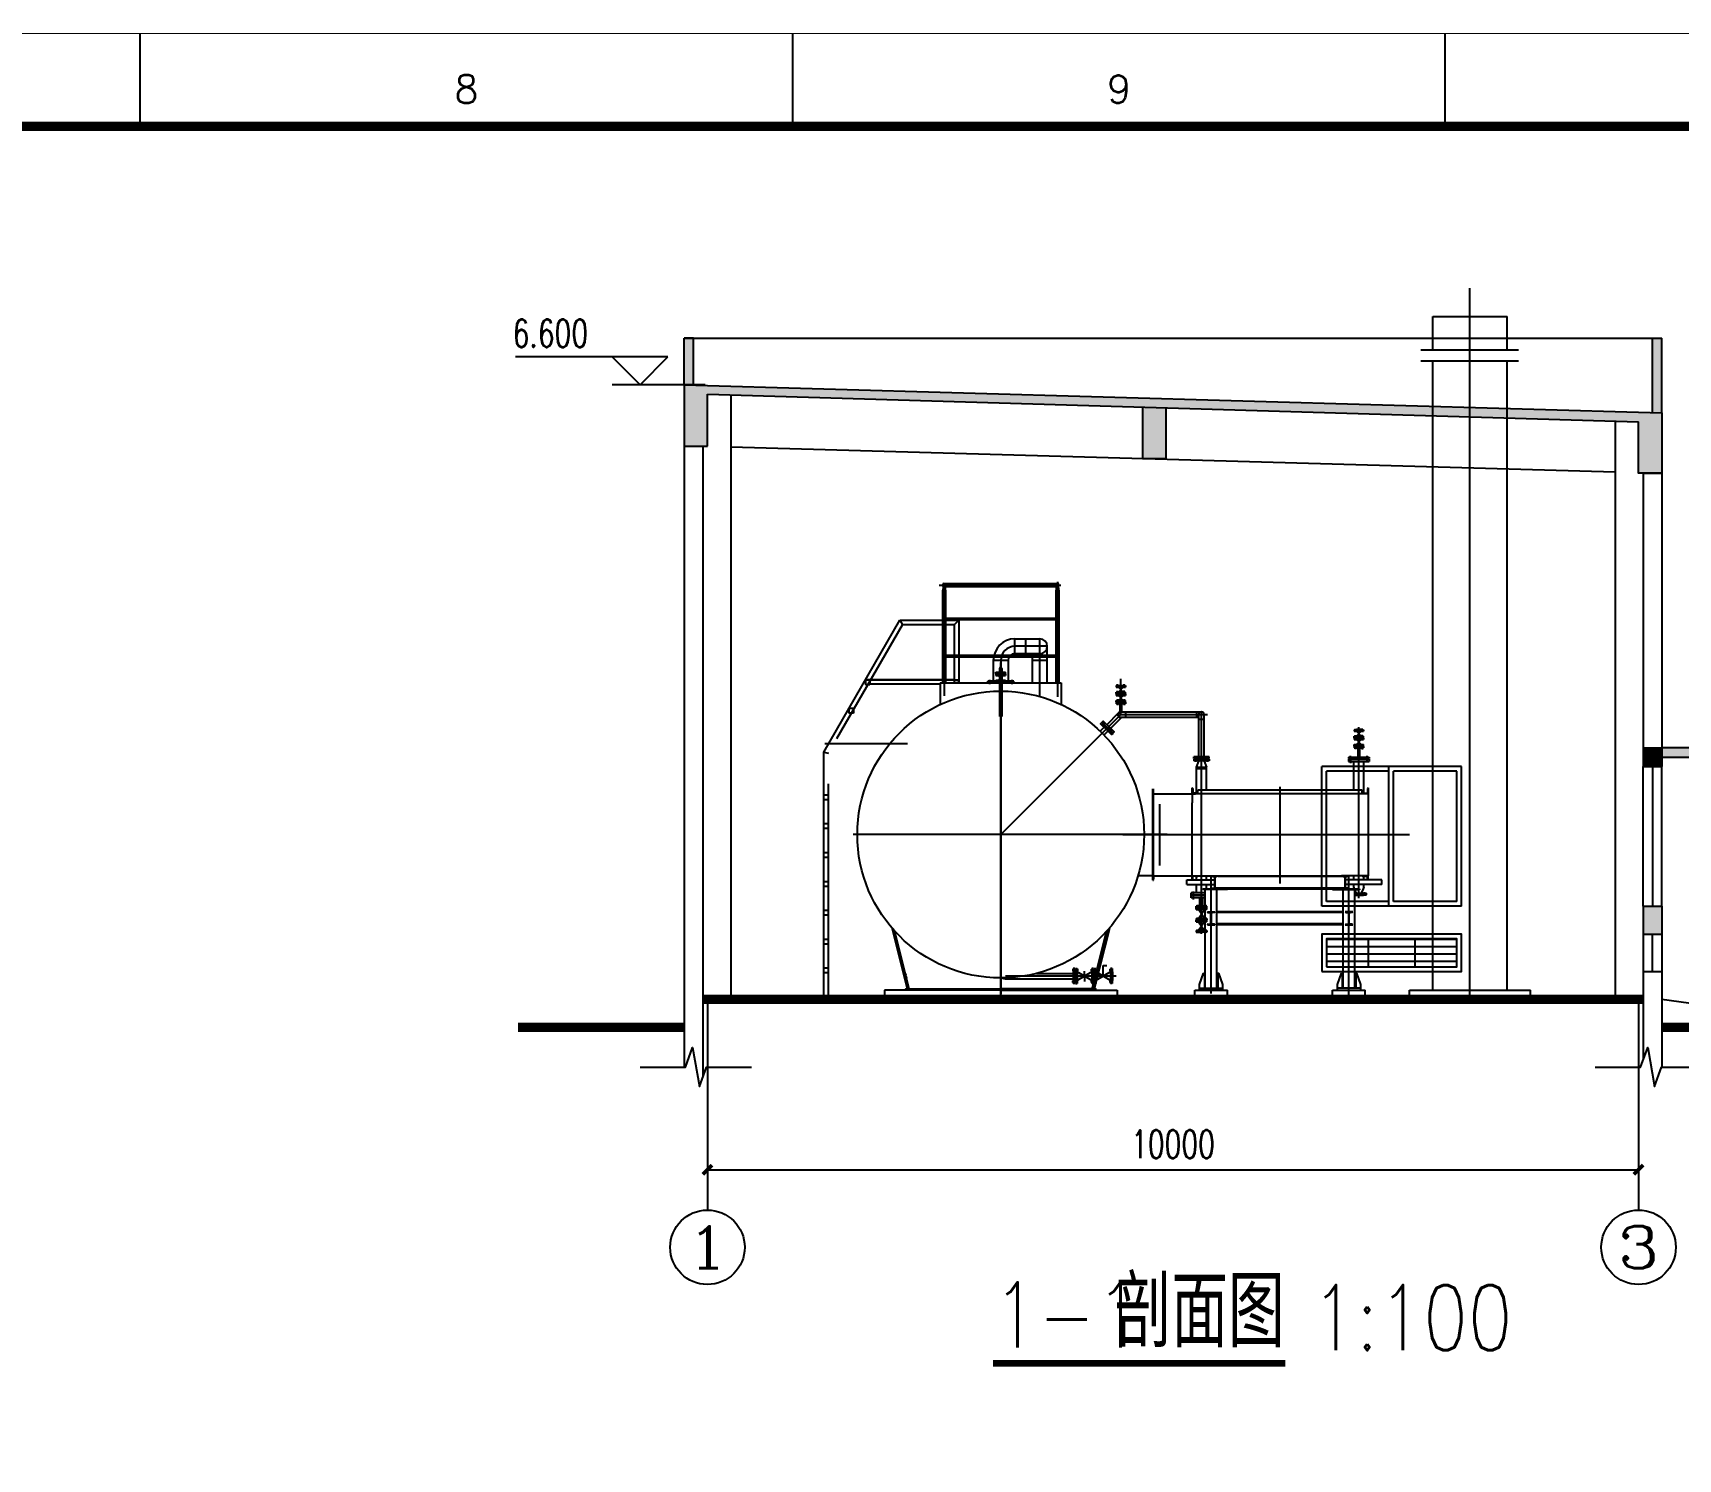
# Model space of a CAD drawing. Header units: millimetres. Extents: x 198973 to 319987, y 50799 to 202761.
# Drawn here: x 246903 to 264573, y 94912 to 110229 of the extents above; entities that cross this region are included whole.
import ezdxf
from ezdxf.enums import TextEntityAlignment as Align

# ---------------------------------------------------------------- set-up
doc = ezdxf.new("R2010")
doc.units = ezdxf.units.MM
doc.header["$LTSCALE"] = 1000
doc.layers.get('0').update_dxf_attribs({"color": 8})
doc.layers.get('DEFPOINTS').update_dxf_attribs({"color": 8})
for name, color, linetype in [('3T_WOOD', 8, 'Continuous'), ('AXIS', 8, 'Continuous'), ('AXIS_TEXT', 8, 'Continuous'), ('DIM_ELEV', 8, 'Continuous'), ('DIM_SYMB', 8, 'Continuous'), ('HQ1', 8, 'Continuous'), ('PUB_HATCH', 8, 'Continuous'), ('PUB_TEXT', 8, 'Continuous'), ('STAIR', 8, 'Continuous'), ('WALL', 8, 'Continuous'), ('WINDOW', 8, 'Continuous')]:
    doc.layers.add(name, color=color, linetype=linetype)
doc.styles.add('_HZTXT', font='txt.shx', dxfattribs={"width": 0.8, "bigfont": 'HZTXT.shx'})
doc.styles.add('_TCH_AXIS', font='COMPLEX', dxfattribs={"bigfont": 'GBCBIG'})
doc.styles.add('_TCH_DIM', font='SIMPLEX', dxfattribs={"bigfont": 'GBCBIG'})
doc.styles.add('_TCH_DIM_T3', font='SIMPLEX', dxfattribs={"width": 0.705882, "bigfont": 'GBCBIG'})
doc.styles.add('gedi', font='geditxt.shx', dxfattribs={"width": 0.8, "bigfont": 'hz.shx'})
doc.styles.add('PC_TEXTSTYLE', font='isocp.shx', dxfattribs={"width": 0.8, "bigfont": 'hzfs.shx'})
doc.styles.get("Standard").update_dxf_attribs({"font": 'txt', "bigfont": 'gbcbig.shx'})
doc.dimstyles.new('_TCH_ARCH&&100', dxfattribs={"dimtxt": 297.5, "dimasz": 100, "dimexe": 250, "dimexo": 300, "dimgap": 126.25, "dimtad": 1, "dimdec": 0, "dimzin": 0, "dimdsep": 46, "dimtxsty": '_TCH_DIM_T3', "dimblk": 'ARCHTICK', "dimcen": 0.09, "dimclrt": 7, "dimazin": 2, "dimtfac": 1, "dimtdec": 0, "dimtix": 1, "dimtmove": 2, "dimatfit": 3, "dimfxl": 0, "dimtolj": 1, "dimtzin": 0, "dimarcsym": 0})

# ---------------------------------------------------------------- blocks, each defined once
blk = doc.blocks.new('GEDI_WK_A1')
at = {"color": 3}
for p, q in [((490.58, 584), (490.58, 594)), ((560.67, 584), (560.67, 594)), ((630.75, 584), (630.75, 594))]:
    blk.add_line(p, q, dxfattribs=at)
for points, const_width in [([(0, 0), (841, 0), (841, 594), (0, 594)], 0.1), ([(25, 10), (831, 10), (831, 584), (25, 584)], 1)]:
    blk.add_lwpolyline(points, close=True, dxfattribs=dict(at, const_width=const_width))
for s, p in [('8', (525.62, 588)), ('9', (595.71, 588))]:
    blk.add_text(s, height=3, dxfattribs=at).set_placement(p, align=Align.MIDDLE)
blk = doc.blocks.new('_ArchTick')
at = {"color": 0, "linetype": 'ByBlock', "const_width": 0.4}
blk.add_lwpolyline([(-0.5, -0.5), (0.5, 0.5)], dxfattribs=at)
blk = doc.blocks.new('*D95')
at = {"layer": 'AXIS', "color": 0, "lineweight": -2, "transparency": 16777216}
for p, q in [((254148, 99549), (254148, 97769)), ((264148, 99549), (264148, 97769)), ((254148, 98019), (264148, 98019))]:
    blk.add_line(p, q, dxfattribs=at)
at = {"layer": 'DEFPOINTS', "color": 0, "transparency": 16777216}
for p in [(254148, 99849), (264148, 99849), (264148, 98019)]:
    blk.add_point(p, dxfattribs=at)
at = {"layer": 'AXIS', "color": 0, "lineweight": -2, "transparency": 16777216, "xscale": 100, "yscale": 100, "zscale": 100, "rotation": 180}
blk.add_blockref('_ArchTick', (254148, 98019), dxfattribs=at)
at = {"layer": 'AXIS', "color": 0, "lineweight": -2, "transparency": 16777216, "xscale": 100, "yscale": 100, "zscale": 100}
blk.add_blockref('_ArchTick', (264148, 98019), dxfattribs=at)
at = {"layer": 'AXIS', "color": 7, "transparency": 16777216, "insert": (259148, 98294), "char_height": 297.5, "attachment_point": 5, "style": '_TCH_DIM_T3'}
blk.add_mtext('\\A1;10000', dxfattribs=at)

msp = doc.modelspace()

# ---------------------------------------------------------------- hatches: boundary and pattern name
for points in [[(253998, 106949.3), (253898, 106949.3), (253898, 106449.3), (253998, 106449.3)], [(264398, 106949.3), (264298, 106949.3), (264298, 106149.3), (264398, 106149.3)]]:
    msp.add_hatch(color=256).paths.add_polyline_path(points)
at = {"layer": '3T_WOOD'}
msp.add_hatch(color=256, dxfattribs=at).paths.add_polyline_path([(264398, 102549.3), (264398, 102449.3), (265398, 102449.3), (265398, 102549.3)])
at = {"layer": 'HQ1'}
for points in [[(253898, 106449.3), (253898, 105791.3), (254148, 105791.3), (254148, 106349.3), (264148, 106050.8), (264148, 105499.3), (264398, 105499.3), (264398, 106149.3)], [(258823, 105658.3), (258948, 105654.8), (259073, 105654.8), (259073, 106202.3), (258823, 106209.8)], [(264398, 102549.3), (264198, 102549.3), (264198, 102349.3), (264398, 102349.3)]]:
    msp.add_hatch(color=256, dxfattribs=at).paths.add_polyline_path(points)
at = {"layer": 'PUB_HATCH'}
h = msp.add_hatch(dxfattribs=at)
h.set_pattern_fill('ANSI31', color=256, scale=50, angle=135, style=0)
h.set_pattern_definition([(180, (-663658.12, 226464.79), (-1e-14, -79.375), [])])
h.paths.add_polyline_path([(262198.2, 100499.3), (260798.2, 100499.3), (260798.2, 100199.3), (262198.2, 100199.3)])
at = {"layer": 'STAIR'}
msp.add_hatch(color=256, dxfattribs=at).paths.add_polyline_path([(264398, 100849.3), (264198, 100849.3), (264198, 100549.3), (264398, 100549.3)])

# ---------------------------------------------------------------- linework, layer by layer
for p, q in [((253898, 106949.3), (264298, 106949.3)), ((254398, 106341.8), (254398, 99849.3)), ((263898, 106049.3), (263898, 99849.3)), ((254398, 105784.8), (263898, 105513.3)), ((255287.7, 99849.3), (263324, 99849.3))]:
    msp.add_line(p, q)
at = {"const_width": 100}
for points in [[(254098, 99849.3), (264198, 99849.3)], [(253898, 99549.3), (252113, 99549.3)], [(264398, 99549.3), (266504.9, 99549.3)]]:
    msp.add_lwpolyline(points, dxfattribs=at)
at = {"layer": '3T_WOOD'}
for p, q in [((265398, 102549.3), (264398, 102549.3)), ((264198, 102449.3), (264398, 102449.3)), ((264398, 102449.3), (265398, 102449.3)), ((266498, 99549.3), (264398, 99849.3)), ((264398, 99549.3), (266498, 99549.3))]:
    msp.add_line(p, q, dxfattribs=at)
at = {"layer": 'AXIS'}
for p, q in [((254148, 99849.3), (254148, 97586.6)), ((264148, 99849.3), (264148, 97586.6))]:
    msp.add_line(p, q, dxfattribs=at)
for centre in [(254148, 97186.6), (264148, 97186.6)]:
    msp.add_circle(centre, 400, dxfattribs=at)
at = {"layer": 'DIM_ELEV'}
for p, q in [((253724.3, 106749.3), (252086.3, 106749.3)), ((253424.3, 106449.3), (253124.3, 106749.3)), ((253424.3, 106449.3), (253724.3, 106749.3)), ((254124.3, 106449.3), (253124.3, 106449.3)), ((264198, 102449.3), (265198, 102449.3))]:
    msp.add_line(p, q, dxfattribs=at)
at = {"layer": 'DIM_SYMB'}
for points in [[(253425.1, 99121.5), (253911.5, 99121.5), (253987.9, 99331.5), (254062, 98911.5), (254136.5, 99121.5), (254622.9, 99121.5)], [(263683.7, 99121.5), (264170.1, 99121.5), (264246.5, 99331.5), (264320.6, 98911.5), (264395.1, 99121.5), (264881.5, 99121.5)]]:
    msp.add_lwpolyline(points, dxfattribs=at)
at = {"layer": 'DIM_SYMB', "const_width": 70}
msp.add_lwpolyline([(257215.5, 95940.5), (260354.3, 95940.5)], dxfattribs=at)
at = {"layer": 'PUB_HATCH'}
for p, q in [((262338, 99900.2), (262338, 107486.4)), ((261938, 106823.5), (261938, 107181.4)), ((261938, 107181.4), (262738, 107181.4)), ((262738, 106823.5), (262738, 107181.4)), ((261811.2, 106823.5), (262860, 106823.5)), ((261811.2, 106705.4), (262860, 106705.4)), ((261938, 99949.3), (261938, 106705.4)), ((262738, 99949.3), (262738, 106705.4)), ((256638.4, 104299.1), (257944, 104299.1)), ((256667.8, 104299.1), (257886.4, 104299.1)), ((256682, 104282.4), (256673.8, 104232.4)), ((256682, 104282.4), (257914.1, 104282.4)), ((256690, 104321.9), (256690, 103107.2)), ((256690, 104315.9), (257906, 104315.9)), ((256698, 104282.4), (256706.4, 104232.4)), ((257898, 104282.4), (257889.7, 104232.9)), ((257906, 104332.2), (257906, 103098.7)), ((257914.1, 104282.4), (257922.3, 104232.9)), ((256673.8, 104232.4), (256673.8, 103249.3)), ((256706.4, 104232.4), (256706.4, 103249.3)), ((257889.8, 104232.4), (257889.8, 103249.3)), ((257922.4, 104232.4), (257922.4, 103249.3)), ((255398, 102505), (256215.1, 103922.2)), ((256215.1, 103922.2), (256243.7, 103872.2)), ((256215.1, 103922.2), (256673.8, 103922.2)), ((256677.3, 103932.4), (257916.8, 103932.4)), ((257889.8, 103940.4), (256706.4, 103940.4)), ((257889.8, 103924.4), (256706.4, 103924.4)), ((256706.4, 103922.2), (256848, 103922.2)), ((256798, 103872.2), (256848, 103922.2)), ((256848, 103922.2), (256848, 103540.4)), ((255539.1, 102651.8), (256243.7, 103872.2)), ((256673.8, 103872.2), (256243.7, 103872.2)), ((256798, 103872.2), (256706.4, 103872.2)), ((256798, 103872.2), (256798, 103540.4)), ((257450, 103720.8), (257718, 103720.8)), ((257450, 103561.8), (257450, 103720.8)), ((257566, 103561.8), (257566, 103720.8)), ((257718, 103100.9), (257718, 103720.8)), ((257797.5, 103641.3), (257450, 103641.3)), ((257450, 103561.8), (257718.3, 103561.9)), ((257638.5, 103249.3), (257638.5, 103561.8)), ((257797.5, 103249.3), (257797.5, 103641.3)), ((256677.3, 103532.4), (257916.8, 103532.4)), ((257889.8, 103540.4), (256706.4, 103540.4)), ((257889.8, 103524.4), (256706.4, 103524.4)), ((256798, 103524.4), (256798, 103249.3)), ((256848, 103524.4), (256848, 103249.3)), ((257218.5, 103489.3), (257218.5, 103267.3)), ((257377.5, 103489.3), (257218.5, 103489.3)), ((257260.5, 103370.1), (257260.5, 103320.2)), ((257285.5, 103402.3), (257310.5, 103402.3)), ((257285.5, 103402.3), (257285.5, 102886.3)), ((257298, 103489.3), (257298, 99903.4)), ((257298, 99873.7), (257298, 103465.4)), ((257298, 103419.3), (257298, 103001.9)), ((257310.5, 103402.3), (257310.5, 102886.3)), ((257335.5, 103368.8), (257335.5, 103320.2)), ((257377.5, 103489.3), (257377.5, 103267.3)), ((257797.5, 103489.3), (257638.5, 103489.3)), ((255843.9, 103278.4), (255843.9, 103228.4)), ((255901.1, 103278.4), (255843.9, 103278.4)), ((255872.2, 103228.4), (255843.9, 103228.4)), ((255900.8, 103282.4), (255846.3, 103282.4)), ((255893.9, 103228.4), (255872.2, 103228.4)), ((255893.9, 103278.4), (255893.9, 103266)), ((255893.9, 103266), (255893.9, 103228.4)), ((255893.9, 103238.4), (256648, 103238.4)), ((256648, 103278.4), (255898.5, 103278.4)), ((256648, 103282.4), (255900.8, 103282.4)), ((256673.8, 103282.4), (256648, 103282.4)), ((256673.8, 103278.4), (256648, 103278.4)), ((256648, 103249.3), (257948, 103249.3)), ((256648, 103249.3), (256648, 103015.4)), ((256798, 103282.4), (256706.4, 103282.4)), ((256798, 103278.4), (256706.4, 103278.4)), ((256798, 103282.4), (256848, 103282.4)), ((256798, 103278.4), (256848, 103278.4)), ((256848, 103278.4), (256818, 103278.4)), ((256840.5, 103275.4), (256821, 103275.4)), ((256845, 103270.9), (256845, 103251.4)), ((256848, 103278.4), (256848, 103248.4)), ((257158, 103249.3), (257158, 103267.3)), ((257245.5, 103267.3), (257158, 103267.3)), ((257178, 103282), (257178, 103233.2)), ((257245.5, 103364.8), (257285.5, 103364.8)), ((257245.5, 103348.8), (257245.5, 103364.8)), ((257245.5, 103348.8), (257285.5, 103348.8)), ((257245.5, 103344.8), (257245.5, 103328.8)), ((257245.5, 103344.8), (257285.5, 103344.8)), ((257245.5, 103328.8), (257285.5, 103328.8)), ((257285.5, 103272.1), (257245.5, 103272.1)), ((257245.5, 103256.1), (257245.5, 103272.1)), ((257285.5, 103256.1), (257245.5, 103256.1)), ((257245.5, 103254.1), (257285.5, 103254.1)), ((257245.5, 103249.3), (257245.5, 103254.1)), ((257260.5, 103244.9), (257260.5, 103280.8)), ((257270.5, 103346.8), (257270.5, 103348.8)), ((257270.5, 103346.8), (257270.5, 103344.8)), ((257270.5, 103346.8), (257285.5, 103346.8)), ((257270.5, 103346.8), (257285.5, 103346.8)), ((257270.5, 103328.8), (257285.5, 103313.4)), ((257285.5, 103287.6), (257270.5, 103272.1)), ((257270.5, 103254.1), (257270.5, 103256.1)), ((257285.5, 103254.1), (257270.5, 103254.1)), ((257298, 103139.4), (257298, 103259.4)), ((257310.5, 103364.8), (257350.5, 103364.8)), ((257310.5, 103348.8), (257350.5, 103348.8)), ((257310.5, 103346.8), (257325.5, 103346.8)), ((257310.5, 103346.8), (257325.5, 103346.8)), ((257310.5, 103344.8), (257350.5, 103344.8)), ((257310.5, 103328.8), (257350.5, 103328.8)), ((257325.5, 103328.8), (257310.5, 103313.4)), ((257310.5, 103287.6), (257325.5, 103272.1)), ((257350.5, 103272.1), (257310.5, 103272.1)), ((257350.5, 103256.1), (257310.5, 103256.1)), ((257310.5, 103254.1), (257350.5, 103254.1)), ((257325.5, 103254.1), (257310.5, 103254.1)), ((257325.5, 103346.8), (257325.5, 103348.8)), ((257325.5, 103346.8), (257325.5, 103344.8)), ((257325.5, 103254.1), (257325.5, 103256.1)), ((257335.5, 103244.9), (257335.5, 103280.8)), ((257350.5, 103348.8), (257350.5, 103364.8)), ((257350.5, 103344.8), (257350.5, 103328.8)), ((257350.5, 103256.1), (257350.5, 103272.1)), ((257438, 103267.3), (257350.5, 103267.3)), ((257350.5, 103249.3), (257350.5, 103254.1)), ((257418, 103282), (257418, 103235.8)), ((257438, 103249.3), (257438, 103267.3)), ((257948, 103249.3), (257948, 103015.4)), ((258537, 103219.3), (258537, 103203.3)), ((258537, 103219.3), (258638, 103219.3)), ((258537, 103203.3), (258638, 103203.3)), ((258552, 103192.4), (258552, 103232.7)), ((258562, 103221.3), (258613, 103221.3)), ((258562, 103221.3), (258562, 103219.3)), ((258564.3, 103203.3), (258611.4, 103149.2)), ((258611.4, 103203.3), (258564.3, 103149.2)), ((258587.5, 102908.8), (258587.5, 103290.3)), ((258613, 103221.3), (258613, 103219.3)), ((258623, 103194.4), (258623, 103235.8)), ((258638, 103219.3), (258638, 103203.3)), ((258537, 103133.2), (258537, 103149.2)), ((258537, 103149.2), (258638, 103149.2)), ((258537, 103133.2), (258638, 103133.2)), ((258537, 103129.2), (258537, 103113.2)), ((258537, 103129.2), (258638, 103129.2)), ((258537, 103113.2), (258638, 103113.2)), ((258537, 103043.1), (258537, 103059.1)), ((258537, 103059.1), (258638, 103059.1)), ((258537, 103043.1), (258638, 103043.1)), ((258638, 103039.1), (258537, 103039.1)), ((258537, 103039.1), (258537, 103023.1)), ((258638, 103023.1), (258537, 103023.1)), ((258552, 103102.3), (258552, 103162.4)), ((258552, 103072.8), (258552, 103007)), ((258562, 103131.2), (258562, 103133.2)), ((258562, 103131.2), (258613, 103131.2)), ((258562, 103131.2), (258562, 103129.2)), ((258562, 103131.2), (258613, 103131.2)), ((258562, 103041.1), (258562, 103043.1)), ((258562, 103041.1), (258562, 103039.1)), ((258613, 103041.1), (258562, 103041.1)), ((258562, 103041.1), (258613, 103041.1)), ((258562, 103041.1), (258613, 103041.1)), ((258564.3, 103113.2), (258611.4, 103059.1)), ((258611.4, 103113.2), (258564.3, 103059.1)), ((258578.5, 103023.1), (258578.5, 102935.8)), ((258596.5, 103023.1), (258596.5, 102937.3)), ((258613, 103131.2), (258613, 103133.2)), ((258613, 103131.2), (258613, 103129.2)), ((258613, 103041.1), (258613, 103043.1)), ((258613, 103041.1), (258613, 103039.1)), ((258623, 103104.3), (258623, 103165.4)), ((258623, 103071.8), (258623, 103010)), ((258638, 103133.2), (258638, 103149.2)), ((258638, 103129.2), (258638, 103113.2)), ((258638, 103043.1), (258638, 103059.1)), ((258638, 103039.1), (258638, 103023.1)), ((255717.5, 102972.4), (255667.5, 102972.4)), ((255667.5, 102972.4), (255667.5, 102922.4)), ((255695.1, 102922.4), (255667.5, 102922.4)), ((255717.5, 102922.4), (255695.1, 102922.4)), ((255717.5, 102972.4), (255717.5, 102961.3)), ((255717.5, 102961.3), (255717.5, 102922.4)), ((257298, 101619.3), (258587.5, 102908.8)), ((258437.5, 102799.1), (258567.4, 102929)), ((258477.9, 102758.8), (258599.3, 102880.3)), ((258545.1, 102906.7), (258585.4, 102866.4)), ((258587.5, 102937.3), (259453.6, 102937.3)), ((258587.5, 102908.8), (259517.4, 102908.8)), ((258587.5, 102880.3), (259425.1, 102880.3)), ((258638.5, 102937.3), (258638.5, 102880.3)), ((259402.6, 102880.3), (259402.6, 102937.3)), ((259425.1, 102453.7), (259425.1, 102908.8)), ((259425.1, 102857.8), (259482.1, 102857.8)), ((259453.6, 100551.1), (259453.6, 102937.3)), ((259482.1, 102453.7), (259482.1, 102908.8)), ((258366.7, 102728.2), (258409.3, 102770.8)), ((258407, 102687.9), (258449.6, 102730.5)), ((258407.1, 102798.4), (258477.1, 102728.4)), ((258410, 102801.2), (258480, 102731.2)), ((261093.1, 102744.9), (261194.1, 102744.9)), ((261093.1, 102744.9), (261093.1, 102728.9)), ((261093.1, 102728.9), (261194.1, 102728.9)), ((261093.1, 102674.8), (261194.1, 102674.8)), ((261093.1, 102658.8), (261093.1, 102674.8)), ((261108.1, 102717.9), (261108.1, 102756.1)), ((261108.1, 102627.8), (261108.1, 102687.9)), ((261169.1, 102746.9), (261118.1, 102746.9)), ((261118.1, 102746.9), (261118.1, 102744.9)), ((261167.5, 102728.9), (261120.3, 102674.8)), ((261120.3, 102728.9), (261167.5, 102674.8)), ((261143.6, 100937.3), (261143.6, 102771)), ((261169.1, 102746.9), (261169.1, 102744.9)), ((261179.1, 102719.9), (261179.1, 102759.1)), ((261179.1, 102629.8), (261179.1, 102690.9)), ((261194.1, 102744.9), (261194.1, 102728.9)), ((261194.1, 102658.8), (261194.1, 102674.8)), ((255398, 99859.3), (255398, 102505)), ((255398, 102505), (255448, 102494.1)), ((256297.8, 102594.3), (255407.4, 102594.3)), ((261093.1, 102658.8), (261194.1, 102658.8)), ((261093.1, 102654.8), (261194.1, 102654.8)), ((261093.1, 102654.8), (261093.1, 102638.8)), ((261093.1, 102638.8), (261194.1, 102638.8)), ((261093.1, 102584.7), (261194.1, 102584.7)), ((261093.1, 102568.7), (261093.1, 102584.7)), ((261093.1, 102568.7), (261194.1, 102568.7)), ((261093.1, 102564.7), (261194.1, 102564.7)), ((261093.1, 102564.7), (261093.1, 102548.7)), ((261093.1, 102548.7), (261194.1, 102548.7)), ((261108.1, 102576.8), (261108.1, 102535.5)), ((261118.1, 102656.8), (261118.1, 102658.8)), ((261118.1, 102656.8), (261169.1, 102656.8)), ((261118.1, 102656.8), (261118.1, 102654.8)), ((261118.1, 102656.8), (261169.1, 102656.8)), ((261118.1, 102566.7), (261118.1, 102568.7)), ((261118.1, 102566.7), (261118.1, 102564.7)), ((261118.1, 102566.7), (261169.1, 102566.7)), ((261118.1, 102566.7), (261169.1, 102566.7)), ((261118.1, 102566.7), (261169.1, 102566.7)), ((261167.5, 102638.8), (261120.3, 102584.7)), ((261120.3, 102638.8), (261167.5, 102584.7)), ((261134.6, 102548.7), (261134.6, 102450.7)), ((261152.6, 102548.7), (261152.6, 102450.7)), ((261169.1, 102656.8), (261169.1, 102658.8)), ((261169.1, 102656.8), (261169.1, 102654.8)), ((261169.1, 102566.7), (261169.1, 102568.7)), ((261169.1, 102566.7), (261169.1, 102564.7)), ((261179.1, 102577.8), (261179.1, 102532.5)), ((261194.1, 102654.8), (261194.1, 102638.8)), ((261194.1, 102568.7), (261194.1, 102584.7)), ((261194.1, 102564.7), (261194.1, 102548.7)), ((259536.1, 102453.7), (259371.1, 102453.7)), ((259371.1, 102434.7), (259371.1, 102453.7)), ((259536.1, 102434.7), (259371.1, 102434.7)), ((259371.1, 102428.7), (259371.1, 102409.7)), ((259536.1, 102428.7), (259371.1, 102428.7)), ((259536.1, 102409.7), (259371.1, 102409.7)), ((259391.1, 102425.5), (259391.1, 102462)), ((259391.1, 102437.8), (259391.1, 102401.3)), ((259399.6, 102343.7), (259425.1, 102405.7)), ((259399.6, 102063.2), (259399.6, 102343.7)), ((259507.6, 102323.7), (259399.6, 102323.7)), ((259507.6, 102323.7), (259399.6, 102323.7)), ((259403.6, 102431.7), (259403.6, 102434.7)), ((259403.6, 102431.7), (259403.6, 102428.7)), ((259503.6, 102431.7), (259403.6, 102431.7)), ((259503.6, 102431.7), (259403.6, 102431.7)), ((259409.1, 102343.7), (259497, 102343.7)), ((259425.1, 102405.7), (259425.1, 102409.7)), ((259482.1, 102405.7), (259482.1, 102409.7)), ((259482.1, 102405.7), (259507.6, 102343.7)), ((259503.6, 102431.7), (259503.6, 102434.7)), ((259503.6, 102431.7), (259503.6, 102428.7)), ((259507.6, 102097.2), (259507.6, 102343.7)), ((259516.1, 102426.1), (259516.1, 102464)), ((259516.1, 102437.2), (259516.1, 102399.3)), ((259536.1, 102434.7), (259536.1, 102453.7)), ((259536.1, 102428.7), (259536.1, 102409.7)), ((261033.6, 102450.7), (261253.6, 102450.7)), ((261033.6, 102450.7), (261033.6, 102435.7)), ((261033.6, 102435.7), (261253.6, 102435.7)), ((261033.6, 102427.7), (261253.6, 102427.7)), ((261033.6, 102427.7), (261033.6, 102404.7)), ((261033.6, 102404.7), (261253.6, 102404.7)), ((261053.6, 102404), (261053.6, 102463.3)), ((261053.6, 102453.9), (261053.6, 102385.8)), ((261066.1, 102435.7), (261066.1, 102427.7)), ((261066.1, 102431.7), (261221.1, 102431.7)), ((261089.6, 102404.7), (261197.6, 102404.7)), ((261089.6, 102404.7), (261197.6, 102404.7)), ((261089.6, 102097.2), (261089.6, 102404.7)), ((261197.6, 102062.2), (261197.6, 102404.7)), ((261221.1, 102430.7), (261221.1, 102435.7)), ((261221.1, 102430.7), (261221.1, 102427.7)), ((261233.6, 102403.8), (261233.6, 102463.5)), ((261253.6, 102450.7), (261253.6, 102435.7)), ((261253.6, 102427.7), (261253.6, 102404.7)), ((255448, 99859.3), (255448, 102165.5)), ((260298.6, 101092.9), (260298.6, 102131.9)), ((255448, 102042.4), (255398, 102042.4)), ((255448, 101992.4), (255398, 101992.4)), ((258930.7, 101179.3), (258930.7, 102109.3)), ((258938.7, 101129.3), (258938.7, 102109.3)), ((258938.7, 102057.2), (259388.9, 102057.2)), ((259353.6, 102120.2), (259353.6, 101959.3)), ((259353.6, 102057.2), (259353.6, 102120.2)), ((259399.6, 102057.2), (259353.6, 102057.2)), ((259353.6, 101131.3), (259353.6, 101959.3)), ((259359.6, 102113.2), (259359.6, 102070.2)), ((259399.6, 102063.2), (259366.6, 102063.2)), ((259409.6, 102063.2), (259399.6, 102063.2)), ((261243.6, 102057.2), (259399.6, 102057.2)), ((259416.6, 102057.2), (259416.6, 102097.2)), ((261180.7, 102097.2), (259416.6, 102097.2)), ((261180.7, 102057.2), (261180.7, 102097.2)), ((261186.6, 102062.2), (261230.6, 102062.2)), ((261237.6, 102113.2), (261237.6, 102069.2)), ((261243.6, 102120.2), (261243.6, 101177.2)), ((259008, 101288.2), (259008, 101946.1)), ((255448, 101732.4), (255398, 101732.4)), ((255448, 101682.4), (255398, 101682.4)), ((259086.3, 101619.3), (255712.5, 101619.3)), ((258608.9, 101619.3), (261688.7, 101619.3)), ((255448, 101422.4), (255398, 101422.4)), ((255448, 101372.4), (255398, 101372.4)), ((255448, 101112.4), (255398, 101112.4)), ((258930.7, 101177.2), (258773.2, 101177.2)), ((258921.4, 101154.3), (258948.3, 101154.3)), ((258930.7, 101129.3), (258930.7, 101179.3)), ((258930.7, 101129.3), (258938.7, 101129.3)), ((258938.7, 101177.2), (259388.9, 101177.2)), ((259295.8, 101131.3), (259595.8, 101131.3)), ((259295.8, 101083), (259295.8, 101131.3)), ((259295.8, 101083), (259595.8, 101083)), ((259353.6, 101177.2), (259416.6, 101177.2)), ((259353.6, 101131.3), (259353.6, 101177.2)), ((259353.6, 101177.2), (260999.6, 101177.2)), ((259359.6, 101131.3), (259359.6, 101164.2)), ((259359.6, 101131.2), (259359.6, 101131.3)), ((259409.6, 101171.2), (259366.6, 101171.2)), ((259399.6, 101131.3), (259399.6, 101171.2)), ((259399.6, 100992.2), (259399.6, 101083)), ((259507.6, 101131.3), (259507.6, 101177.2)), ((259507.6, 101037.2), (259507.6, 101083)), ((259558, 99912), (259558, 101176.8)), ((259558.6, 101177.2), (259638.6, 101177.2)), ((259564.3, 101170.4), (259589.5, 101166.2)), ((259595.8, 101055.5), (259595.8, 101158.8)), ((259595.8, 101083), (259595.8, 101131.3)), ((259597.6, 101173.2), (259598, 101173.2)), ((259601.3, 101055.5), (259601.3, 101158.8)), ((259632.9, 101170.4), (259607.6, 101166.2)), ((259635, 101171.2), (260962.2, 101171.2)), ((261180.6, 101177.2), (260958.6, 101177.2)), ((260964.3, 101170.4), (260989.5, 101166.2)), ((260995.8, 101055.5), (260995.8, 101158.8)), ((261001.3, 101055.5), (261001.3, 101158.8)), ((261391.3, 101131.3), (261001.3, 101131.3)), ((261391.3, 101083), (261001.3, 101083)), ((261032.9, 101170.4), (261007.6, 101166.2)), ((261038, 99900.2), (261038, 101176.8)), ((261089.6, 101131.3), (261089.6, 101177.2)), ((261089.6, 101056.2), (261089.6, 101083)), ((261243.6, 101177.2), (261180.6, 101177.2)), ((261187.6, 101171.2), (261230.6, 101171.2)), ((261197.6, 101131.3), (261197.6, 101171.2)), ((261197.6, 101056.2), (261197.6, 101083)), ((261237.6, 101131.3), (261237.6, 101164.2)), ((261237.6, 101131.2), (261237.6, 101131.3)), ((261243.6, 101131.3), (261243.6, 101177.2)), ((261391.3, 101083), (261391.3, 101131.3)), ((255448, 101062.4), (255398, 101062.4)), ((259495.5, 100992.2), (259343.6, 100992.2)), ((259343.6, 100969.2), (259343.6, 100992.2)), ((259495.5, 100969.2), (259343.6, 100969.2)), ((259495.5, 100963.2), (259343.6, 100963.2)), ((259343.6, 100940.2), (259343.6, 100963.2)), ((259495.5, 100940.2), (259343.6, 100940.2)), ((259363.6, 101006.1), (259363.6, 100923.3)), ((259376.1, 100966.2), (259376.1, 100969.2)), ((259495.5, 100966.2), (259376.1, 100966.2)), ((259376.1, 100966.2), (259376.1, 100963.2)), ((259437.6, 100849.2), (259437.6, 100940.2)), ((259495.5, 100992.2), (259440.6, 100992.2)), ((259495.5, 100969.2), (259440.6, 100969.2)), ((259495.5, 100966.2), (259440.6, 100966.2)), ((259495.5, 100963.2), (259440.6, 100963.2)), ((259495.5, 100940.2), (259440.6, 100940.2)), ((259468.6, 101027.2), (259468.6, 101037.2)), ((259468.6, 101037.2), (261153, 101037.2)), ((259733, 101027.2), (259468.6, 101027.2)), ((259469.6, 100849.2), (259469.6, 100940.2)), ((259495.5, 99969.3), (259495.5, 101027.2)), ((259564.3, 101043.9), (259589.5, 101048.1)), ((259597.6, 101037.2), (259773, 101037.2)), ((259597.6, 101037.2), (259773, 101037.2)), ((259632.9, 101043.9), (259607.6, 101048.1)), ((259613.2, 101047.2), (260984, 101047.2)), ((259620.5, 99969.3), (259620.5, 101026.8)), ((259623.4, 101037.2), (259673.4, 101037.2)), ((259733, 101037.2), (259733, 101027.2)), ((260863, 101037.2), (260863, 101026.8)), ((261153, 101026.8), (260863, 101026.8)), ((260964.3, 101043.9), (260989.5, 101048.1)), ((260976.6, 99969.3), (260976.6, 101026.8)), ((261032.9, 101043.9), (261007.6, 101048.1)), ((261097.5, 101037.2), (261089.6, 101056.2)), ((261101.6, 99969.3), (261101.6, 101026.8)), ((261101.6, 100991.2), (261226.1, 100991.2)), ((261101.6, 100970.2), (261226.1, 100970.2)), ((261101.6, 100967.2), (261193.6, 100967.2)), ((261115.1, 100995.2), (261101.8, 101026.8)), ((261115.1, 100995.2), (261115.1, 100991.2)), ((261153, 101037.2), (261153, 101026.8)), ((261189.6, 101037.2), (261172.1, 100995.2)), ((261172.1, 100995.2), (261172.1, 100991.2)), ((261197.6, 101056.2), (261189.6, 101037.2)), ((261193.6, 100967.2), (261193.6, 100970.2)), ((261206.1, 100961), (261206.1, 100999.5)), ((261226.1, 100970.2), (261226.1, 100991.2)), ((255448, 100802.4), (255398, 100802.4)), ((255448, 100752.4), (255398, 100752.4)), ((259495.5, 100849.2), (259396.1, 100849.2)), ((259396.1, 100833.2), (259396.1, 100849.2)), ((259495.5, 100833.2), (259396.1, 100833.2)), ((259396.1, 100813.2), (259396.1, 100829.2)), ((259396.1, 100829.2), (259453.6, 100829.2)), ((259396.1, 100813.2), (259453.6, 100813.2)), ((259396.1, 100718.6), (259453.6, 100718.6)), ((259396.1, 100718.6), (259396.1, 100702.6)), ((259411.1, 100863.3), (259411.1, 100819.3)), ((259411.1, 100727.5), (259411.1, 100676.6)), ((259421.1, 100833.2), (259421.1, 100831.2)), ((259440.6, 100831.2), (259421.1, 100831.2)), ((259421.1, 100829.2), (259421.1, 100831.2)), ((259421.1, 100831.2), (259486.1, 100831.2)), ((259421.1, 100718.6), (259486.1, 100813.2)), ((259486.1, 100718.6), (259421.1, 100813.2)), ((259452.6, 100831.2), (259439.6, 100831.2)), ((259453.6, 100831.2), (259440.6, 100831.2)), ((259461.6, 100831.2), (259453.6, 100831.2)), ((259511.1, 100829.2), (259453.6, 100829.2)), ((259511.1, 100813.2), (259453.6, 100813.2)), ((259511.1, 100718.6), (259453.6, 100718.6)), ((259486.1, 100831.2), (259461.6, 100831.2)), ((259486.1, 100833.2), (259486.1, 100831.2)), ((259486.1, 100829.2), (259486.1, 100831.2)), ((259501.6, 100849.2), (259495.5, 100849.2)), ((259501.6, 100833.2), (259495.5, 100833.2)), ((259496.1, 100863.3), (259496.1, 100819.3)), ((259496.1, 100729.6), (259496.1, 100677.7)), ((259511.1, 100849.2), (259501.6, 100849.2)), ((259511.1, 100833.2), (259501.6, 100833.2)), ((259511.1, 100833.2), (259511.1, 100849.2)), ((259511.1, 100813.2), (259511.1, 100829.2)), ((259511.1, 100718.6), (259511.1, 100702.6)), ((259518.6, 100790.3), (259598.6, 100790.3)), ((259524.3, 100783.6), (259549.5, 100779.4)), ((259555.8, 100668.6), (259555.8, 100772)), ((259561.3, 100668.6), (259561.3, 100772)), ((259592.9, 100783.6), (259567.6, 100779.4)), ((260976.6, 100790.3), (259620.5, 100790.3)), ((260976.6, 100781.5), (259620.5, 100781.5)), ((261078.6, 100790.3), (260998.6, 100790.3)), ((261004.3, 100783.6), (261029.5, 100779.4)), ((261035.8, 100668.6), (261035.8, 100772)), ((261041.3, 100668.6), (261041.3, 100772)), ((261072.9, 100783.6), (261047.6, 100779.4)), ((256316, 99961.3), (256162.3, 100579.3)), ((259396.1, 100702.6), (259453.6, 100702.6)), ((259396.1, 100698.6), (259453.6, 100698.6)), ((259396.1, 100682.6), (259396.1, 100698.6)), ((259396.1, 100682.6), (259453.6, 100682.6)), ((259396.1, 100588.1), (259396.1, 100572.1)), ((259396.1, 100588.1), (259453.6, 100588.1)), ((259396.1, 100572.1), (259453.6, 100572.1)), ((259411.1, 100559.6), (259411.1, 100597.6)), ((259421.1, 100702.6), (259421.1, 100700.6)), ((259421.1, 100700.6), (259453.6, 100700.6)), ((259421.1, 100700.6), (259453.6, 100700.6)), ((259421.1, 100700.6), (259453.6, 100700.6)), ((259421.1, 100700.6), (259453.6, 100700.6)), ((259421.1, 100698.6), (259421.1, 100700.6)), ((259486.1, 100682.6), (259421.1, 100588.1)), ((259421.1, 100682.6), (259486.1, 100588.1)), ((259421.1, 100572.1), (259421.1, 100570.1)), ((259453.6, 100570.1), (259421.1, 100570.1)), ((259453.6, 100570.1), (259421.1, 100570.1)), ((259511.1, 100702.6), (259453.6, 100702.6)), ((259486.1, 100700.6), (259453.6, 100700.6)), ((259486.1, 100700.6), (259453.6, 100700.6)), ((259486.1, 100700.6), (259453.6, 100700.6)), ((259486.1, 100700.6), (259453.6, 100700.6)), ((259511.1, 100698.6), (259453.6, 100698.6)), ((259511.1, 100682.6), (259453.6, 100682.6)), ((259511.1, 100588.1), (259453.6, 100588.1)), ((259511.1, 100572.1), (259453.6, 100572.1)), ((259461.6, 100570.1), (259453.6, 100570.1)), ((259461.6, 100570.1), (259453.6, 100570.1)), ((259486.1, 100570.1), (259461.6, 100570.1)), ((259486.1, 100570.1), (259461.6, 100570.1)), ((259486.1, 100702.6), (259486.1, 100700.6)), ((259486.1, 100698.6), (259486.1, 100700.6)), ((259486.1, 100572.1), (259486.1, 100570.1)), ((259496.1, 100559.6), (259496.1, 100597.6)), ((259511.1, 100682.6), (259511.1, 100698.6)), ((259511.1, 100588.1), (259511.1, 100572.1)), ((259518.6, 100650.3), (259598.6, 100650.3)), ((259524.3, 100657), (259549.5, 100661.2)), ((259592.9, 100657), (259567.6, 100661.2)), ((260976.6, 100659.1), (259620.5, 100659.1)), ((260976.6, 100650.3), (259620.5, 100650.3)), ((260998.6, 100650.3), (261078.6, 100650.3)), ((261004.3, 100657), (261029.5, 100661.2)), ((261072.9, 100657), (261047.6, 100661.2)), ((255448, 100492.4), (255398, 100492.4)), ((255448, 100442.4), (255398, 100442.4)), ((261248.2, 100199.3), (261248.2, 100499.3)), ((261748.2, 100199.3), (261748.2, 100499.3)), ((258398, 100212.2), (258438.3, 100212.2)), ((258398, 100099.3), (258398, 100212.2)), ((255448, 100182.4), (255398, 100182.4)), ((255448, 100132.4), (255398, 100132.4)), ((256286.2, 100114.7), (256257, 100107.6)), ((256293.3, 100085.6), (256264.2, 100078.4)), ((258539, 100099.3), (257349, 100099.3)), ((257349, 100080.2), (257349, 100070.8)), ((257349, 100070.8), (258076, 100070.8)), ((257681.5, 100127.8), (258076, 100127.8)), ((258129.9, 100036.8), (258062.7, 100036.8)), ((258131.6, 100161.8), (258063.8, 100161.8)), ((258076, 100179.3), (258076, 100019.3)), ((258095, 100179.3), (258076, 100179.3)), ((258095, 100019.3), (258076, 100019.3)), ((258095, 100179.3), (258095, 100019.3)), ((258098, 100146.3), (258095, 100146.3)), ((258098, 100052.3), (258095, 100052.3)), ((258098, 100146.3), (258098, 100052.3)), ((258098, 100146.3), (258098, 100052.3)), ((258098, 100146.3), (258101, 100146.3)), ((258098, 100052.3), (258101, 100052.3)), ((258101, 100179.3), (258120, 100179.3)), ((258101, 100179.3), (258101, 100019.3)), ((258101, 100019.3), (258120, 100019.3)), ((258120, 100179.3), (258120, 100019.3)), ((258276, 100146.3), (258120, 100052.3)), ((258276, 100052.3), (258120, 100146.3)), ((258198, 100099.3), (258198, 100153)), ((258198, 100099.3), (258198, 100041.4)), ((258329.9, 100036.8), (258262.7, 100036.8)), ((258331.6, 100161.8), (258263.8, 100161.8)), ((258295, 100179.3), (258276, 100179.3)), ((258276, 100179.3), (258276, 100019.3)), ((258295, 100019.3), (258276, 100019.3)), ((258295, 100179.3), (258295, 100019.3)), ((258298, 100146.3), (258295, 100146.3)), ((258298, 100052.3), (258295, 100052.3)), ((258298, 100146.3), (258301, 100146.3)), ((258298, 100146.3), (258298, 100052.3)), ((258298, 100146.3), (258298, 100052.3)), ((258298, 100052.3), (258301, 100052.3)), ((258301, 100179.3), (258301, 100019.3)), ((258301, 100179.3), (258320, 100179.3)), ((258301, 100019.3), (258308.5, 100019.3)), ((258308.5, 100019.3), (258320, 100019.3)), ((258320, 100179.3), (258320, 100071.2)), ((258476, 100146.3), (258320, 100052.3)), ((258334.8, 100137.4), (258320, 100146.3)), ((258320, 100071.2), (258320, 100019.3)), ((258476, 100052.3), (258334.8, 100137.4)), ((258503.8, 100036.8), (258462.7, 100036.8)), ((258505.5, 100161.8), (258463.8, 100161.8)), ((258476, 100179.3), (258476, 100019.3)), ((258495, 100179.3), (258476, 100179.3)), ((258495, 100019.3), (258476, 100019.3)), ((258495, 100179.3), (258495, 100019.3)), ((258498, 100146.3), (258495, 100146.3)), ((258498, 100052.3), (258495, 100052.3)), ((258498, 100146.3), (258498, 100052.3)), ((258498, 100146.3), (258498, 100052.3)), ((259433, 100009.3), (259475.5, 100129.3)), ((259475.5, 100129.3), (259495.5, 100129.3)), ((259485.5, 100129.3), (259485.5, 99969.3)), ((259620.5, 100129.3), (259640.5, 100129.3)), ((259630.5, 100129.3), (259630.5, 99969.3)), ((259683, 100009.3), (259640.5, 100129.3)), ((260914.1, 100009.3), (260956.6, 100129.3)), ((260976.6, 100129.3), (260956.6, 100129.3)), ((260966.6, 100129.3), (260966.6, 99969.3)), ((261121.6, 100129.3), (261101.6, 100129.3)), ((261111.6, 100129.3), (261111.6, 99969.3)), ((261164.1, 100009.3), (261121.6, 100129.3)), ((255373, 99859.3), (255373, 99849.3)), ((255473, 99859.3), (255373, 99859.3)), ((255473, 99849.3), (255373, 99849.3)), ((255423, 99879.2), (255423, 99823.9)), ((255473, 99859.3), (255473, 99849.3)), ((256048, 99949.3), (256048, 99849.3)), ((256278, 99949.3), (256048, 99949.3)), ((258198, 99963.3), (258198, 99947.3)), ((258198, 99963.3), (258198, 99947.3)), ((258318, 99949.3), (258548, 99949.3)), ((258548, 99949.3), (258548, 99849.3)), ((259383, 99849.3), (259383, 99949.3)), ((259383, 99949.3), (259733, 99949.3)), ((259433, 99949.3), (259433, 100009.3)), ((259433, 99969.3), (259683, 99969.3)), ((259433, 99949.3), (259683, 99949.3)), ((259485.5, 100009.3), (259495.5, 100009.3)), ((259620.5, 100009.3), (259630.5, 100009.3)), ((259683, 99949.3), (259683, 100009.3)), ((259733, 99849.3), (259733, 99949.3)), ((260863, 99849.3), (260863, 99949.3)), ((260863, 99949.3), (261213, 99949.3)), ((260914.1, 99949.3), (260914.1, 100009.3)), ((261164.1, 99969.3), (260914.1, 99969.3)), ((260914.1, 99949.3), (261164.1, 99949.3)), ((260976.6, 100009.3), (260966.6, 100009.3)), ((261101.6, 100009.3), (261111.6, 100009.3)), ((261164.1, 99949.3), (261164.1, 100009.3)), ((261213, 99849.3), (261213, 99949.3)), ((261688, 99849.3), (261688, 99949.3)), ((261688, 99949.3), (262988, 99949.3)), ((262988, 99849.3), (262988, 99949.3))]:
    msp.add_line(p, q, dxfattribs=at)
at = {"layer": 'PUB_HATCH', "extrusion": (1.22465e-16, 0, -1)}
for p, q in [((258280.1, 99961.3), (258433.8, 100579.3)), ((258302.8, 100085.6), (258331.9, 100078.4)), ((258309.9, 100114.7), (258339.1, 100107.6)), ((256398, 99963.3), (256398, 99947.3))]:
    msp.add_line(p, q, dxfattribs=at)
at = {"layer": 'PUB_HATCH'}
for points in [[(258443.6, 102764.8), (258408.6, 102799.8), (258410, 102801.2), (258386.6, 102824.6), (258399.4, 102837.3), (258457.7, 102779)], [(258443.6, 102764.8), (258408.6, 102799.8), (258407.1, 102798.4), (258383.8, 102821.7), (258371.1, 102809), (258429.4, 102750.7)], [(256133.4, 100611.7), (256131, 100608.7), (256293.1, 99961.3)], [(256151.2, 100591.5), (256308, 99961.3)], [(257298, 99949.3), (256278, 99949.3), (256278, 99961.3), (257298, 99961.3)]]:
    msp.add_lwpolyline(points, dxfattribs=at)
at = {"layer": 'PUB_HATCH', "extrusion": (-8.65956e-17, 8.65956e-17, -1)}
for points in [[(-258443.6, 102764.8), (-258478.6, 102729.8), (-258477.1, 102728.4), (-258500.5, 102705.1), (-258487.8, 102692.3), (-258429.4, 102750.7)], [(-258443.6, 102764.8), (-258478.6, 102729.8), (-258480, 102731.2), (-258503.3, 102707.9), (-258516, 102720.6), (-258457.7, 102779)]]:
    msp.add_lwpolyline(points, dxfattribs=at)
at = {"layer": 'PUB_HATCH', "extrusion": (1.22465e-16, 0, -1)}
for points in [[(-258444.8, 100591.5), (-258288.1, 99961.3)], [(-258462.7, 100611.7), (-258465.1, 100608.7), (-258303, 99961.3)], [(-257298, 99949.3), (-258318, 99949.3), (-258318, 99961.3), (-257298, 99961.3)]]:
    msp.add_lwpolyline(points, dxfattribs=at)
at = {"layer": 'PUB_HATCH'}
for centre, radius in [((256690, 103932.4), 8), ((257906.4, 103932.4), 8), ((256690, 103532.4), 8), ((257906.4, 103532.4), 8), ((257298, 101619.3), 1540)]:
    msp.add_circle(centre, radius, dxfattribs=at)
for centre, radius, start, end in [((256690, 104299.1), 16.8, 90, 270), ((257906, 104299.1), 16.8, 270, 90), ((257450, 103489.3), 231.5, 90, 180), ((257718.2, 103641.4), 79.5, 270, 90), ((257450, 103489.3), 152, 90, 180), ((257450, 103489.3), 72.5, 90, 180), ((257298, 103402.3), 12.5, 0, 180), ((256821, 103278.4), 3, 180, 270), ((256840.5, 103270.9), 4.5, 0, 90), ((256848, 103251.4), 3, 180, 270), ((258587.5, 102908.8), 28.5, 90, 270), ((259453.6, 102908.8), 28.5, 0, 180), ((259351.5, 102112.3), 8.14, 6.12177, 75.08082), ((259366.6, 102070.2), 7, 180, 270), ((259408.7, 102055.1), 8.14, 14.91918, 83.87823), ((261230.6, 102069.2), 7, 270, 360), ((261245.7, 102112.3), 8.14, 104.91918, 173.87823), ((259366.6, 101164.2), 7, 90, 180), ((259408.7, 101179.2), 8.14, 276.12177, 345.08082), ((259565.4, 101177.2), 6.81, 179.99956, 260.53724), ((259588.3, 101158.8), 7.5, 0.00056, 80.53823), ((259608.8, 101158.8), 7.5, 99.46177, 179.99944), ((259631.8, 101177.2), 6.81, 279.46276, 0.00044), ((260965.4, 101177.2), 6.81, 179.99956, 260.53724), ((260988.3, 101158.8), 7.5, 0.00056, 80.53823), ((261008.8, 101158.8), 7.5, 99.46177, 179.99944), ((261031.8, 101177.2), 6.81, 279.46276, 0.00044), ((261188.4, 101179.2), 8.14, 194.91918, 263.87823), ((261230.6, 101164.2), 7, 0, 90), ((259565.4, 101037.2), 6.81, 99.46192, 179.9996), ((259588.3, 101055.5), 7.5, 279.46253, 0.00021), ((259608.8, 101055.5), 7.5, 179.99979, 260.53747), ((259631.8, 101037.2), 6.81, 0.0004, 80.53808), ((260965.4, 101037.2), 6.81, 99.46192, 179.9996), ((260988.3, 101055.5), 7.5, 279.46253, 0.00021), ((261008.8, 101055.5), 7.5, 179.99979, 260.53747), ((261031.8, 101037.2), 6.81, 0.0004, 80.53808), ((259525.4, 100790.3), 6.81, 179.99956, 260.53724), ((259548.3, 100772), 7.5, 0.00056, 80.53823), ((259568.8, 100772), 7.5, 99.46177, 179.99944), ((259591.8, 100790.3), 6.81, 279.46276, 0.00044), ((261005.4, 100790.3), 6.81, 179.99956, 260.53724), ((261028.3, 100772), 7.5, 0.00056, 80.53823), ((261048.8, 100772), 7.5, 99.46177, 179.99944), ((261071.8, 100790.3), 6.81, 279.46276, 0.00044), ((259525.4, 100650.3), 6.81, 99.46192, 179.9996), ((259548.3, 100668.6), 7.5, 279.46253, 0.00021), ((259568.8, 100668.6), 7.5, 179.99979, 260.53747), ((259591.8, 100650.3), 6.81, 0.0004, 80.53808), ((261005.4, 100650.3), 6.81, 99.46192, 179.9996), ((261028.3, 100668.6), 7.5, 279.46253, 0.00021), ((261048.8, 100668.6), 7.5, 179.99979, 260.53747), ((261071.8, 100650.3), 6.81, 0.0004, 80.53808), ((257349, 100150.3), 79.5, 243.14494, 270)]:
    msp.add_arc(centre, radius, start, end, dxfattribs=at)
at = {"layer": 'WALL'}
for p, q in [((253998, 106949.3), (253898, 106949.3)), ((253898, 106449.3), (253898, 106949.3)), ((253998, 106449.3), (253998, 106949.3)), ((264298, 106949.3), (264398, 106949.3)), ((264298, 106149.3), (264298, 106949.3)), ((264398, 106149.3), (264398, 106949.3)), ((253898, 106449.3), (253898, 99535.5)), ((253898, 106449.3), (264398, 106149.3)), ((253898, 106449.3), (253898, 105791.3)), ((254148, 106349.3), (264148, 106050.8)), ((254148, 105791.3), (254148, 106349.3)), ((264398, 106149.3), (264398, 105499.3)), ((253898, 105791.3), (254148, 105791.3)), ((254098, 105791.3), (254098, 99535.5)), ((264198, 105499.3), (264198, 102349.3)), ((264198, 105499.3), (264398, 105499.3)), ((264198, 105499.3), (264398, 105499.3)), ((264398, 105499.3), (264398, 102349.3)), ((264198, 102549.3), (264398, 102549.3)), ((264198, 102349.3), (264398, 102349.3)), ((264198, 100849.3), (264198, 100649.3)), ((264198, 100849.3), (264198, 100549.3)), ((264198, 100849.3), (264398, 100849.3)), ((264198, 100849.3), (264398, 100849.3)), ((264398, 100849.3), (264398, 100649.3)), ((264398, 100849.3), (264398, 100549.3)), ((264198, 100549.3), (264398, 100549.3)), ((264198, 100149.3), (264398, 100149.3)), ((264198, 100149.3), (264198, 99198.4)), ((264398, 100149.3), (264398, 99121.5)), ((253898, 99849.3), (253898, 99121.5)), ((254098, 99849.3), (254098, 99013.2))]:
    msp.add_line(p, q, dxfattribs=at)
for points in [[(259073, 105654.8), (258823, 105654.8), (258823, 106209.8)], [(259073, 106202.3), (259073, 105654.8)], [(264398, 105499.3), (264148, 105499.3), (264148, 106050.8)]]:
    msp.add_lwpolyline(points, dxfattribs=at)
at = {"layer": 'WINDOW'}
for p, q in [((264198, 100849.3), (264198, 102349.3)), ((264298, 102349.3), (264298, 100849.3)), ((264398, 100849.3), (264398, 102349.3)), ((264198, 100549.3), (264198, 100149.3)), ((264298, 100149.3), (264298, 100549.3)), ((264398, 100549.3), (264398, 100149.3))]:
    msp.add_line(p, q, dxfattribs=at)
for points in [[(262248.2, 102349.3), (260748.5, 102349.3)], [(260748.5, 100849.3), (260748.5, 102349.3)], [(261467.6, 100849.3), (261467.6, 102349.3)], [(262248.2, 100849.3), (262248.2, 102349.3)], [(261467.6, 102299.3), (260798.5, 102299.3)], [(260798.5, 100899.3), (260798.5, 102299.3)], [(262198.2, 102299.3), (261517.6, 102299.3)], [(261517.6, 100899.3), (261517.6, 102299.3)], [(262198.2, 100899.3), (262198.2, 102299.3)], [(261467.6, 100899.3), (260798.5, 100899.3)], [(262198.2, 100899.3), (261517.6, 100899.3)], [(262248.2, 100849.3), (260748.5, 100849.3)]]:
    msp.add_lwpolyline(points, dxfattribs=at)
for points in [[(260748.2, 100149.3), (262248.2, 100149.3), (262248.2, 100549.3), (260748.2, 100549.3)], [(260798.2, 100199.3), (262198.2, 100199.3), (262198.2, 100499.3), (260798.2, 100499.3)]]:
    msp.add_lwpolyline(points, close=True, dxfattribs=at)

# ---------------------------------------------------------------- block references
at = {"xscale": 100, "yscale": 100, "zscale": 100}
msp.add_blockref('GEDI_WK_A1', (198997.9, 50823.6), dxfattribs=at)

# ---------------------------------------------------------------- texts
at = {"layer": 'AXIS_TEXT', "style": '_TCH_AXIS'}
for s, width, p, p2 in [('1', 2.333333, (253921.8, 96960.4), (254374.3, 96960.4)), ('3', 1.5, (263921.8, 96960.4), (264374.3, 96960.4))]:
    msp.add_text(s, height=452.5, dxfattribs=dict(at, width=width)).set_placement(p, p2, align=Align.FIT)
at = {"layer": 'PUB_HATCH', "style": 'PC_TEXTSTYLE'}
msp.add_text('TH_SUPERPART', height=1e-29, rotation=315, dxfattribs=at).set_placement((258443.6, 102764.8))
at = {"layer": 'PUB_TEXT'}
for s, height, style, width, p in [('6.600', 297.5, '_TCH_DIM', 0.705882, (252056.3, 106854.3)), ('剖面图', 760.87, '_HZTXT', 0.8, (258522.2, 96110.9)), ('1-1', 700, '_HZTXT', 0.8, (257215.5, 96110.9)), ('1:100', 700, 'gedi', 0.8, (260634.3, 96080.5))]:
    msp.add_text(s, height=height, dxfattribs=dict(at, style=style, width=width)).set_placement(p)

# ---------------------------------------------------------------- dimensions: what is measured, and where the dimension line sits
at = {"layer": 'AXIS'}
dim = msp.add_aligned_dim(p1=(254148, 99849.3), p2=(264148, 99849.3), distance=-1830.7, text='10000', dimstyle='_TCH_ARCH&&100', dxfattribs=at)
dim.commit()
dim.dimension.update_dxf_attribs({"geometry": '*D95', "text_midpoint": (259148, 98293.6)})

doc.saveas('drawing.dxf')
